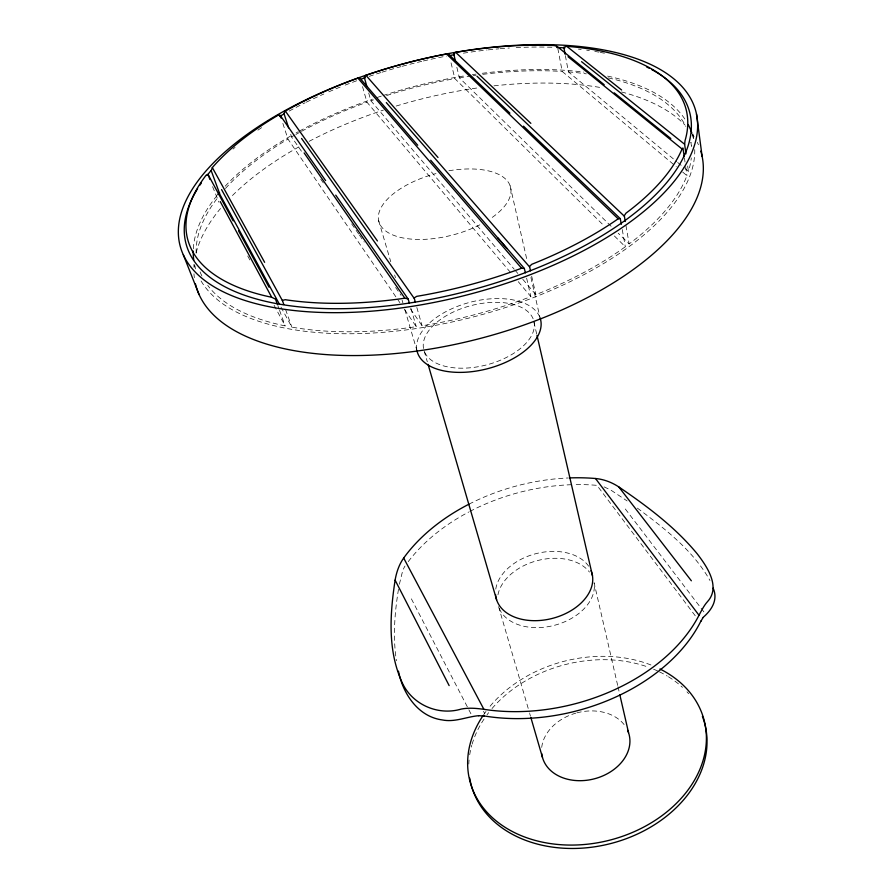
<?xml version="1.0" encoding="UTF-8"?>
<svg xmlns="http://www.w3.org/2000/svg" width="893" height="893" viewBox="0 0 893 893"><rect width="100%" height="100%" fill="white"/><g stroke="black" fill="none" stroke-linecap="round" stroke-linejoin="round"><path stroke-width="0.67" stroke-dasharray="4.46 3.35" d="M398.479 589.324C394.639 612.855 392.753 637.055 396.414 660.72M399.383 584.234L402.687 570.705A27.37 16.599 -86.2 0 1 405.009 566.028M604.115 486.875L610.935 490.145L627.132 500.951M637.356 508.117C664.671 528.556 692.99 550.233 709.968 580.495M565.358 55.6L568.428 71.898L676.637 161.588M677.709 162.481L684.239 167.895M685.199 168.699L688.414 171.356A254.192 117.519 -14.6 0 0 691.294 157.938M557.812 48.423L562.222 71.451L676.258 166.701M682.665 172.059L686.94 175.631A254.192 117.519 -14.6 0 1 629.152 243.923L618.235 233.24M456.848 67.276L459.37 77.814L611.392 226.554M451.054 62.867L454.85 78.606L603.467 225.215M614.384 235.986L625.312 246.758A254.192 117.519 -14.6 0 1 535.867 294.657L522.338 278.761M368.709 93.028L370.896 100.786L514.223 269.228M515.127 270.289L517.828 273.47M362.525 86.621L366.956 102.193L512.057 274.318M518.264 281.686L530.855 296.61A254.192 117.519 -14.6 0 1 422.099 325.766L409.653 307.761M625.312 508.988L705.794 614.406M695.234 615.779L596.959 485.346A165.852 112.942 -14.6 0 0 573.473 484.653M290.716 134.341L291.564 136.942L302.638 152.96M320.788 179.214L324.003 183.858M351.686 223.909L358.707 234.066M359.499 235.205L364.232 242.07M395.644 287.501L401.091 295.382M282.858 123.435L287.959 139.062L399.874 302.682M404.551 309.525L416.272 326.659A254.192 117.519 -14.6 0 1 291.855 327.151L280.547 306.321M212.59 186.682L218.986 202.32M247.729 256.023L250.353 260.923M274.073 305.227L285.135 325.878A254.192 117.519 -14.6 0 1 207.734 285.403M483.515 711.33L484.832 713.82M411.383 598.846L472.375 716.566M193.971 264.719L195.868 269.597A257.273 118.97 -14.6 0 1 194.797 265.578M277.823 305.495L279.118 309.123M279.554 310.329L285.135 325.878M285.57 309.491L291.855 327.151M378.621 220.56L390.754 261.738M394.673 275.033L395.454 277.69M402.118 300.271L402.899 302.928M404.853 309.57L416.998 350.759M410.97 308.465L416.272 326.659M424.186 351.027L427.3 361.732M498.584 606.626L529.27 712.056M529.661 713.384L530.431 716.052M416.841 307.505L422.099 325.766M617.677 685.389L594.091 582.749A49.294 33.454 -14.6 0 1 554.575 625.279A49.294 33.454 -14.6 0 1 499.008 607.832M617.989 686.739L619.541 693.493M536.682 334.015L533.233 319.069A56.873 30.641 -14.6 0 0 469.238 306.098A56.873 30.641 -14.6 0 0 423.795 349.699M526.624 278.136L530.855 296.61M531.67 276.127L535.867 294.657M510.093 185.644L527.238 261.269M530.911 277.477L540.098 317.986M622.265 229.568L625.312 246.758M625.937 225.505L629.152 243.923M684.451 157.972L685.02 162.046M685.679 166.645L686.94 175.631M687.666 165.975L688.414 171.356M692.89 133.85L693.805 140.525M690.914 142.3L691.45 146.318A254.192 117.519 -14.6 0 0 690.97 142.4M408.235 561.641A165.852 112.942 -14.6 0 1 468.725 512.024M469.83 511.443A165.852 112.942 -14.6 0 1 570.962 484.732M497.948 594.816A49.294 33.454 -14.6 0 1 538.3 560.38A49.294 33.454 -14.6 0 1 589.458 572.089M468.992 504.165A166.533 112.786 -14.6 0 1 568.138 477.978M495.771 589.079A49.495 33.409 -14.6 0 1 536.637 553.481A49.495 33.409 -14.6 0 1 588.621 566.184M448.911 170.764A68.058 31.835 -14.6 0 1 506.956 180.464A68.058 31.835 -14.6 0 1 490.715 218.461M479.842 224.824A68.058 31.835 -14.6 0 1 382.226 227.76A68.058 31.835 -14.6 0 1 435.996 173.566M694.743 149.589A257.273 118.97 -14.6 0 1 476.583 316.077A257.273 118.97 -14.6 0 1 200.958 280.759M193.323 248.779A257.273 118.97 -14.6 0 1 216.899 195.712M225.181 186.191A257.273 118.97 -14.6 0 1 291.598 135.468M296.041 132.957A257.273 118.97 -14.6 0 1 298.273 131.718M299.401 131.104A257.273 118.97 -14.6 0 1 372.37 99.123M377.069 97.516A257.273 118.97 -14.6 0 1 381.891 95.919M383.097 95.529A257.273 118.97 -14.6 0 1 464.996 75.771M472.352 74.644A257.273 118.97 -14.6 0 1 476.047 74.108M482.198 73.293A257.273 118.97 -14.6 0 1 583.966 72.11M607.62 76.117A257.273 118.97 -14.6 0 1 686.404 121.448M692.198 134.129A257.273 118.97 -14.6 0 1 693.671 139.866M194.328 277.667A261.269 123.256 -14.6 0 1 193.971 273.827M193.926 267.197A261.269 123.256 -14.6 0 1 194.105 264.495M196.114 252.886A261.269 123.256 -14.6 0 1 220.504 208.516M232.437 195.534A261.269 123.256 -14.6 0 1 299.345 146.619M309.112 141.34A261.269 123.256 -14.6 0 1 383.41 110.096M396.179 106.044A261.269 123.256 -14.6 0 1 479.396 87.659M493.963 85.851A261.269 123.256 -14.6 0 1 602.317 87.827M621.539 91.979A261.269 123.256 -14.6 0 1 684.898 124.942M692.577 134.285A261.269 123.256 -14.6 0 1 694.062 136.54M697.321 142.367A261.269 123.256 -14.6 0 1 698.426 144.778M233.04 149.053A260.254 116.994 -14.6 0 1 235.082 147.334M257.921 130.144A260.254 116.994 -14.6 0 1 262.352 127.174M289.176 111.078A260.254 116.994 -14.6 0 1 305.105 102.784M306.321 102.182A260.254 116.994 -14.6 0 1 323.824 93.999M328.803 91.823A260.254 116.994 -14.6 0 1 342.711 86.074M345.189 85.103A260.254 116.994 -14.6 0 1 357.725 80.381M369.166 76.374A260.254 116.994 -14.6 0 1 380.753 72.59M382.014 72.199A260.254 116.994 -14.6 0 1 400.979 66.64M402.296 66.283A260.254 116.994 -14.6 0 1 422.054 61.271M423.416 60.958A260.254 116.994 -14.6 0 1 446.4 56.114M463.378 53.178A260.254 116.994 -14.6 0 1 487.053 49.997M488.359 49.863A260.254 116.994 -14.6 0 1 498.908 48.825M500.214 48.713A260.254 116.994 -14.6 0 1 509.367 48.021M516.199 47.619A260.254 116.994 -14.6 0 1 553.883 47.329M578.418 49.137A260.254 116.994 -14.6 0 1 581.187 49.45M586.668 50.164A260.254 116.994 -14.6 0 1 589.369 50.544M594.783 51.403A260.254 116.994 -14.6 0 1 598.946 52.14M600.33 52.397A260.254 116.994 -14.6 0 1 604.416 53.212M416.797 349.632A63.738 34.347 -14.6 0 1 469.562 302.414A63.738 34.347 -14.6 0 1 539.673 316.881M533.936 321.346A56.873 30.641 -14.6 0 1 488.248 364.444A56.873 30.641 -14.6 0 1 424.521 351.82M468.814 764.04A120.722 92.325 -14.6 0 1 469.059 760.055M469.707 754.741A120.722 92.325 -14.6 0 1 471.761 745.342M472.107 744.159A120.722 92.325 -14.6 0 1 484.787 717.972M487.065 714.768A120.722 92.325 -14.6 0 1 488.65 712.67M491.998 708.562A120.722 92.325 -14.6 0 1 648.675 667.294M653.587 669.203A120.722 92.325 -14.6 0 1 658.353 671.313M659.503 671.871A120.722 92.325 -14.6 0 1 667.272 676.068M668.466 676.794A120.722 92.325 -14.6 0 1 682.464 687.353M686.963 691.829A120.722 92.325 -14.6 0 1 688.648 693.694M483.705 714.623A121.002 92.303 -14.6 0 1 485.993 711.42M490.101 706.218A121.002 92.303 -14.6 0 1 651.656 665.263M541.716 747.385A44.806 34.124 -14.6 0 1 575.728 713.172M576.889 712.848A44.806 34.124 -14.6 0 1 625.122 725.953M201.907 275.982A254.192 117.519 -14.6 0 1 199.753 271.07M196.17 253.099A254.192 117.519 -14.6 0 1 217.01 198.637M225.471 188.456A254.192 117.519 -14.6 0 1 287.959 139.062M291.564 136.942A254.192 117.519 -14.6 0 1 294.835 135.055M295.94 134.43A254.192 117.519 -14.6 0 1 299.267 132.577M301.499 131.349A254.192 117.519 -14.6 0 1 366.956 102.193M370.908 100.786A254.192 117.519 -14.6 0 1 373.486 99.882M386.546 95.551A254.192 117.519 -14.6 0 1 454.85 78.606M459.37 77.814A254.192 117.519 -14.6 0 1 469.037 76.251M473.178 75.637A254.192 117.519 -14.6 0 1 475.936 75.246M482.823 74.342A254.192 117.519 -14.6 0 1 562.222 71.451M568.428 71.898A254.192 117.519 -14.6 0 1 586.344 73.862M608.367 77.892A254.192 117.519 -14.6 0 1 685.824 126.404"/><path stroke-width="1.34" d="M625.245 221.497L624.307 215.671L625.971 213.17A257.541 115.297 -14.6 0 0 682.051 148.997L682.911 147.992L684.25 156.61M468.992 504.165A166.533 112.786 -14.6 0 0 403.681 558.036C399.071 564.566 396.459 572.301 395.108 580.126C390.04 613.402 387.54 649.155 401.348 680.745C410.68 703.907 437.414 716.164 461.168 709.087C468.658 707.569 476.393 708.294 483.906 709.332A166.533 112.786 -14.6 0 0 699.007 615.244C701.552 610.566 703.885 605.633 707.49 601.648C720.986 586.891 706.899 566.329 697.12 553.716C675.108 527.082 647.146 506.197 618.749 486.886C611.794 482.32 603.791 479.262 595.486 478.503A166.533 112.786 -14.6 0 0 569.399 477.922M700.983 620.97L700.235 622.41A165.852 112.942 -14.6 0 1 486.127 716.264L484.14 715.996M703.171 617.342C711.609 610.086 718.352 599.761 713.127 588.141M325.599 180.576L280.101 115.219L278.024 115.275A257.541 115.297 -14.6 0 0 212.333 167.571L211.239 170.764L220.058 194.763L279.453 304.29M417.723 145.235L360.136 78.439L357.926 78.138A257.541 115.297 -14.6 0 0 285.347 111.056L283.941 113.422L288.618 127.844M530.487 270.88L529.571 266.427L531.748 264.306A257.541 115.297 -14.6 0 0 618.135 218.818L620.255 218.629L621.338 224.333M509.914 113.143L448.978 54.585L446.556 54.004A257.541 115.297 -14.6 0 0 365.918 75.313L364.288 77.334L366.856 86.454M415.345 302.325L414.196 297.927L416.696 296.353A257.552 115.297 -14.6 0 0 521.568 268.235L524.325 268.469L525.408 272.834M604.181 84.723L557.076 46.403L554.218 45.543A257.552 115.297 -14.6 0 0 455.676 52.374L453.711 53.714L455.609 62.063M283.784 304.48L282.389 300.383L285.269 299.702A257.552 115.297 -14.6 0 0 404.875 298.195L408.068 298.909L409.452 303.24M478.57 715.695C466.403 716.8 454.738 722.493 442.236 719.925C418.024 716.711 402.821 693.571 398.457 671.179M621.606 90.003L566.765 46.313L563.829 47.173L565.113 54.272M220.247 201.572L271.695 297.269L275.49 299.144L277.388 304.279M581.566 61.673L684.618 144.253L685.958 153.797M614.217 92.827L670.81 138.538M568.048 56.728L682.051 148.986M455.687 52.374L530.844 123.346M476.962 76.195L624.307 216.162M523.499 126.159L620.255 218.629M446.556 54.004L618.135 218.818M365.918 75.313L437.994 157.458M386.312 102.595L529.571 266.873M497.926 237.929L524.325 268.469M430.694 160.249L506.923 248.5M357.926 78.138L521.568 268.235M618.749 486.886L691.361 580.796M595.486 478.503L699.007 615.244M285.347 111.056L377.438 240.965M301.577 138.46L414.207 298.374M335.735 195.132L408.068 298.909M304.133 152.926L404.875 298.195M233.151 220.872L208.002 174.369L206.082 175.229A257.541 115.297 -14.6 0 0 271.695 297.269M212.333 167.571L264.629 262.319M221.564 189.595L282.434 300.662M238.543 230.84L269.016 287.189M403.681 558.036L483.906 709.332M395.108 580.126L449.134 685.59M183.288 254.706L199.117 294.634M208.125 174.593L209.911 179.437M280.279 115.532L281.139 118.166M428.082 364.4L496.586 599.75M530.822 717.392L542.475 757.431M619.842 694.843L628.538 732.651M536.994 335.366L592.483 575.773M696.484 114.003A266.494 119.852 -14.6 0 1 330.053 312.639A266.494 119.852 -14.6 0 1 287.468 109.259A266.494 119.852 -14.6 0 1 696.484 114.003L702.121 156.387M684.618 144.253L685.065 140.569A257.541 115.297 -14.6 0 0 566.765 46.313M700.96 621.204A30.128 6.072 -72.6 0 1 703.137 617.565M591.066 570.694A49.495 33.409 -14.6 0 1 551.852 618.536A49.495 33.409 -14.6 0 1 495.57 594.582M478.648 715.773A30.887 13.295 20.6 0 1 484.207 716.086M193.77 260.153A257.273 118.97 -14.6 0 1 193.234 251.089M217.758 194.652A257.273 118.97 -14.6 0 1 219.533 192.531M688.135 124.462A257.273 118.97 -14.6 0 1 691.841 133.012M700.782 151.129A261.269 123.256 -14.6 0 1 480.88 338.268A261.269 123.256 -14.6 0 1 195.467 283.974M651.633 69.509A260.254 116.994 -14.6 0 1 468.334 290.839A260.254 116.994 -14.6 0 1 197.61 188.669M199.831 185.219A260.254 116.994 -14.6 0 1 201.405 182.931M206.964 175.541A260.254 116.994 -14.6 0 1 211.362 170.284M279.598 116.492A260.254 116.994 -14.6 0 1 284.376 113.746M361.52 79.019A260.254 116.994 -14.6 0 1 365.337 77.68M449.012 55.634A260.254 116.994 -14.6 0 1 454.247 54.696M556.652 47.452A260.254 116.994 -14.6 0 1 564.856 47.921M646.688 66.986A260.254 116.994 -14.6 0 1 649.189 68.225M540.098 317.986A63.738 34.347 -14.6 0 1 488.136 368.552A63.738 34.347 -14.6 0 1 416.998 350.759M702.4 716.353A120.722 92.325 -14.6 0 1 611.884 843.249A120.722 92.325 -14.6 0 1 469.718 778.116M659.949 668.98A121.002 92.303 -14.6 0 1 684.931 793.955A121.002 92.303 -14.6 0 1 523.521 836.574A121.002 92.303 -14.6 0 1 482.979 715.706M627.612 730.329A44.806 34.124 -14.6 0 1 594.85 778.685A44.806 34.124 -14.6 0 1 541.716 753.525"/></g></svg>
